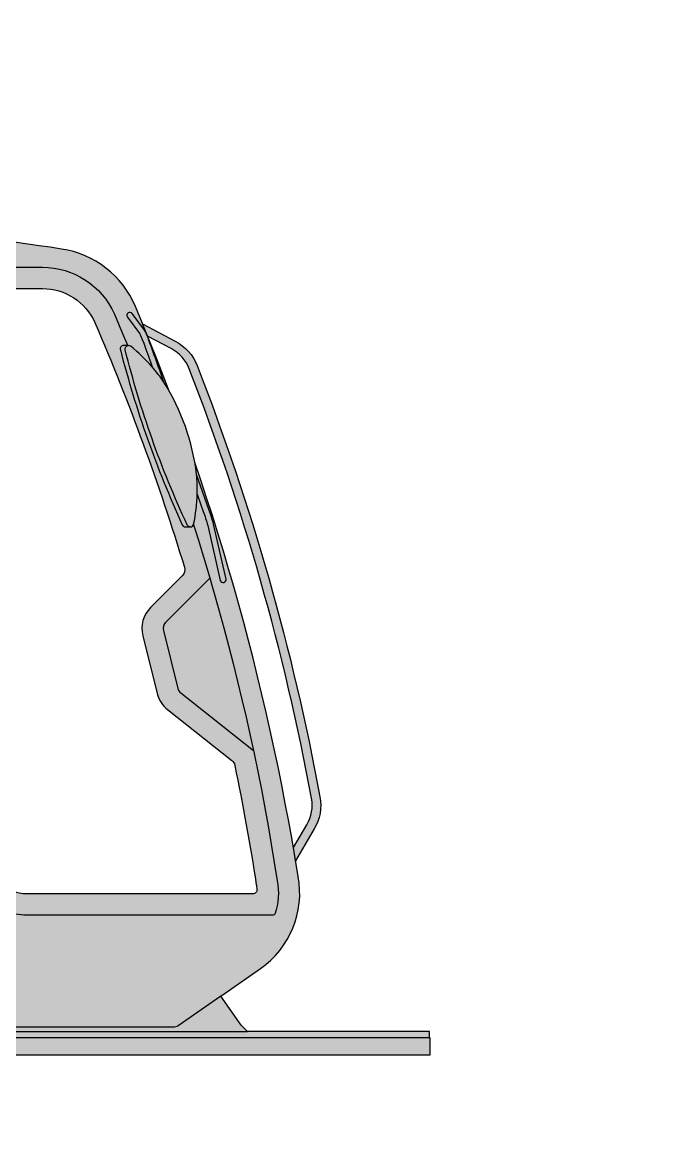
# Model space of a CAD drawing. Extents: x -6800 to 10151, y -13800 to 22163.
# Drawn here: x 2847 to 4361, y 1403 to 4016 of the extents above; entities that cross this region are included whole.
import ezdxf
from ezdxf.enums import TextEntityAlignment as Align

# ---------------------------------------------------------------- set-up
doc = ezdxf.new("R2010")
doc.units = 0
doc.header["$LTSCALE"] = 46.255
doc.set_wipeout_variables(frame=1)
doc.layers.get('0').update_dxf_attribs({"color": 190, "linetype": 'CONTINUOUS'})
doc.layers.get('Defpoints').update_dxf_attribs({"linetype": 'CONTINUOUS'})
doc.layers.add('Техника. Кран LR 1200', color=250, linetype='CONTINUOUS')
doc.layers.add('Техника. Кран LR 1200 Штриховка', color=7, linetype='CONTINUOUS', true_color=0xffd147)
doc.styles.get("Standard").update_dxf_attribs({"font": 'txt', "width": 0.64})

# ---------------------------------------------------------------- blocks, each defined once
blk = doc.blocks.new('LR 1200-20250101.192435')
at = {"color": 0, "linetype": 'ByBlock', "lineweight": -2, "transparency": 16777216}
blk.add_wipeout([(-2097.923956406401, 3380.6), (-2097.923956406401, 2258.507532377367), (-2097.923956406401, 2258.507532377367), (-2097.0689883194214, 2254.4617455181956), (-2094.6502781444315, 2251.1077623892866), (-2091.081409883687, 2249.0190926985388), (-2086.9726372311015, 2248.5528856319165), (-1790.6575815534998, 2276.870333915554), (-1790.6575815534998, 2276.870333915554), (-1787.1322174540899, 2277.882983856155), (-1784.209130740719, 2280.0986589229747), (-1782.2815833255797, 2283.2192699044963), (-1781.608900728799, 2286.8249806610033), (-1781.6089007287992, 2286.8249806610033), (-1781.6089007287483, 3167.0501866467243), (-1781.6089007287485, 3167.0501866467243), (-1782.5287496327142, 3220.9348761147276), (-1785.287375755468, 3274.7567662987785), (-1789.8815639559173, 3328.453128520516), (-1796.3059597704237, 3381.9613804027053), (-1796.3059597704232, 3381.9613804027035), (-1796.3059597704232, 3381.9613804027035), (-1797.4137446973618, 3385.3513782668447), (-1799.6407129333732, 3388.13703535971), (-1802.7036103097141, 3389.964036351839), (-1806.2128585485043, 3390.6), (-2087.923956406401, 3390.6), (-2087.923956406401, 3571.7606789911365), (-2087.9239564063996, 3571.7606789911365), (-2003.7985615294558, 3576.212896574288), (-1919.6363243103156, 3579.9037136760544), (-1835.444135876197, 3582.8328280956966), (-1751.2288898066954, 3584.9999999999995), (-1751.2288898066981, 3584.9999999999995), (-1711.3424687408988, 3584.9999999999995), (-1711.3424646724998, 3592.9999999999995), (-1511.0810742697977, 3592.9999999999995), (-1511.0810742697977, 3592.9999999999995), (-1505.9438092645296, 3592.148157950988), (-1501.3531538300779, 3589.6899046497692), (-1497.7965509774003, 3585.886261296464), (-1495.6516463886978, 3581.1411047219995), (-1495.6516463886983, 3581.1411047219995), (-1484.8946633245978, 3540.9294476392), (-1484.8946633245978, 3540.9294476392), (-1483.8993859496957, 3538.6799411624847), (-1482.2712115514425, 3536.8360581481234), (-1480.1621952164185, 3535.5699986943932), (-1477.7692978240993, 3534.999999999999), (-1327.982277198298, 3534.999999999999), (-1327.9822770912979, 3526.9999999999995), (-1443.5793034913002, 3526.9999999999995), (-1443.5793034913002, 3526.9999999999995), (-1423.00446489758, 3437.9685482930577), (-1407.3344216968596, 3347.9442564475194), (-1396.6161708431343, 3257.1971216451475), (-1390.8818580768998, 3165.9993089888003), (-1390.8818580769002, 3165.9993089888003), (-1390.8818580769002, 2980), (-1383.6547842209038, 2980), (-1383.6547842209038, 2840), (-1390.8818580769002, 2840), (-1390.8818580769039, 1629.9999999999995), (-1445.686139967198, 1629.9999999999995), (-1445.686139967198, 1590), (-3805.533715423102, 1590), (-3805.5337154230983, 1629.9999999999995), (-3803.489538039201, 1629.9999999999995), (-3803.489538039201, 1645), (-3375.871649778499, 1645), (-3361.4775289177996, 1660.2148487646), (-3313.50530697489, 1728.328411841209), (-3406.736607844301, 1793.2187990626999), (-3406.736607844301, 1793.2187990626999), (-3449.767662739564, 1832.9329142012502), (-3480.506520981822, 1882.7727097525908), (-3496.6794914912566, 1939.0516369948373), (-3497.0902923991084, 1997.6068576779776), (-3495.292889908498, 2009.0184483657), (-3495.292889908498, 2009.0184483657017), (-3438.959920923825, 2309.9259275026516), (-3366.98513741866, 2607.4798636798864), (-3279.5650770317766, 2900.867742497562), (-3176.938452982068, 3189.2884255827767), (-3112.8236196779, 3348.5891467241), (-3112.8236196779, 3348.5891467241), (-3084.0731523730565, 3398.0449789277877), (-3043.7582785984087, 3438.630440139168), (-2994.4958741954542, 3467.7110904353017), (-2939.4836075159983, 3483.3992778383995), (-2939.4836075159974, 3483.3992778384004), (-2727.412149689889, 3512.8287470765686), (-2514.7200188422103, 3537.373692780435), (-2301.5197023624532, 3557.0211337604437), (-2087.923956406398, 3571.7606789911383), (-2087.923956406401, 3571.7606789911365), (-2087.923956406401, 3390.6), (-2087.923956406401, 3390.6), (-2091.750790730052, 3389.838795325113), (-2094.9950242182663, 3387.6710678118657), (-2097.1627517315137, 3384.4268343236513), (-2097.923956406401, 3380.6), (-2212.8997371292317, 3380.499923817127), (-2212.8997371292317, 3380.499923817127), (-2213.6609199385366, 3384.3267815357403), (-2215.828642382414, 3387.571040877101), (-2219.072885209348, 3389.738788036615), (-2222.8997371289406, 3390.5), (-2894.600705753601, 3390.5), (-2894.600705753601, 3390.5), (-2932.8906486615174, 3384.917604904109), (-2968.0139759962867, 3368.680772090018), (-2997.0725755001195, 3343.129242629455), (-3017.6687505478185, 3310.3713361593727), (-3017.6687505478176, 3310.3713361593727), (-3076.383177449158, 3168.9826763675687), (-3131.042861711304, 3025.9775856874194), (-3181.6033683195465, 2881.47231860143), (-3228.0235946424827, 2735.5843491447176), (-3228.0235946424837, 2735.5843491447145), (-3228.0235946424837, 2735.5843491447145), (-3228.8747632067734, 2730.2761638556663), (-3228.2812885568565, 2724.933027433337), (-3226.286051193152, 2719.9409991030707), (-3223.0332135944227, 2715.6607693727874), (-3148.5330423663654, 2641.0502275206845), (-3148.5330423663654, 2641.0502275206845), (-3137.5972016415635, 2626.8440875833903), (-3130.634978276831, 2610.3233590856576), (-3128.1044513244824, 2592.5750223292266), (-3130.1721166476163, 2574.766828024701), (-3163.9751528698507, 2439.103975986187), (-3163.9751528698507, 2439.103975986187), (-3167.650480134261, 2428.24338540667), (-3173.05198882615, 2418.1298221331313), (-3180.0343181346475, 2409.035453784306), (-3188.409565548074, 2401.205020271384), (-3339.233257694508, 2281.7936480550225), (-3339.233257694508, 2281.7936480550225), (-3341.7630486786156, 2279.404687982752), (-3343.8405097524815, 2276.6134287442105), (-3345.4027615050995, 2273.5043545875506), (-3346.4025185883656, 2270.1715692022253), (-3346.4025185883656, 2270.1715692022267), (-3360.3510071818228, 2200.548518076563), (-3373.377594453038, 2130.747102574053), (-3385.4800023556945, 2060.7795293343997), (-3396.656114460897, 1990.6580340544174), (-3396.656114460897, 1990.6580340544147), (-3396.656114460897, 1990.6580340544147), (-3397.206540432703, 1987.797226864196), (-3397.673898060326, 1984.921681111135), (-3398.0577954055193, 1982.0338083025795), (-3398.357910522002, 1979.1360302836642), (-3398.357910522002, 1979.1360302836642), (-3397.870038681305, 1975.0459257629796), (-3395.774919617431, 1971.499455682566), (-3392.4280316356035, 1969.0983486961586), (-3388.3972403469343, 1968.2500000000064), (-3388.3972403469343, 1968.2500000000064), (-2858.3057536272427, 1968.25), (-2858.3057536272427, 1968.25), (-2839.772897539217, 1970.007094300859), (-2821.8870904501073, 1975.1696556741258), (-2805.2684769810658, 1983.558685506484), (-2790.4932650550836, 1994.8833156418973), (-2790.4932650550836, 1994.8833156418973), (-2696.2390221108603, 2071.455094771672), (-2592.745176287088, 2134.985587833608), (-2481.8044209141262, 2184.37433624217), (-2365.33844274194, 2218.7658410141867), (-2245.364634984798, 2237.5643814984905), (-2222.2641972812708, 2239.3470074054985), (-2222.2641972812708, 2239.3470074054985), (-2218.639530731516, 2240.283167427067), (-2215.61312292651, 2242.4866780307857), (-2213.609112910821, 2245.6487259494484), (-2212.908354735893, 2249.326162714801), (-2212.8997371292317, 3380.499923817127)], dxfattribs=at)
blk.add_lwpolyline([(-3313.50530697489, 1728.328411841209), (-3213.300973122001, 1658.5846888174, 0.1531934182363467), (-3201.875669719, 1655), (-1449.156146972899, 1655), (-1449.156146972899, 1645)], format="xyb", dxfattribs=at)
for points in [[(-3803.489538039201, 1630), (-1445.686139967198, 1630)], [(-1447.797439446, 1630), (-1447.797439446, 1645), (-3375.871649778499, 1645)]]:
    blk.add_lwpolyline(points, dxfattribs=at)
blk.add_wipeout([(-3206.5510370683005, 3266.9762522746005), (-3206.5510370683005, 3266.9762522746005), (-3223.020010943452, 3256.2740652342673), (-3237.340377167583, 3242.8319292747756), (-3249.0620735329953, 3227.072305476481), (-3257.816709143699, 3209.4904892088007), (-3257.816709143699, 3209.4904892087998), (-3347.858454704521, 2961.6753280415355), (-3426.0712141533904, 2709.876530770003), (-3492.279712426068, 2454.6583793691393), (-3546.3355760490986, 2196.592818598304), (-3546.3355760490995, 2196.5928185983003), (-3546.3355760490995, 2196.5928185983003), (-3548.173997787351, 2177.0554235766804), (-3546.513132647763, 2157.5021341933916), (-3541.405793605966, 2138.5547151968467), (-3533.014386245599, 2120.8156655822004), (-3489.1863597260817, 2046.3439946154915), (-3483.993781065292, 2076.952890153829), (-3515.7778427495073, 2130.9597066067304), (-3515.7778427495073, 2130.9597066067304), (-3522.6412561942534, 2145.471995965579), (-3526.8180035560827, 2160.9725691170447), (-3528.1752706459483, 2176.9685315011993), (-3526.66989844267, 2192.9512359368723), (-3526.6698984426685, 2192.9512359368737), (-3472.808609600698, 2450.088879371248), (-3406.8385095917547, 2704.389394532959), (-3328.9074345217496, 2955.2829051009585), (-3239.190024518044, 3202.2071697023316), (-3239.190024518044, 3202.207169702332), (-3239.190024518044, 3202.207169702332), (-3232.0175758042424, 3216.608792068412), (-3222.415687723788, 3229.5182650482725), (-3210.6858881977605, 3240.530192690902), (-3197.1965279126243, 3249.2987676278617), (-3197.1965279126234, 3249.2987676278617), (-3141.648701799222, 3278.631313856614), (-3129.90166731189, 3307.451664889213)], dxfattribs=at)
at = {"layer": 'Техника. Кран LR 1200 Штриховка', "transparency": 16777216}
h = blk.add_hatch(color=256, dxfattribs=at)
h.dxf.hatch_style = 1
edge = h.paths.add_edge_path()
edge.add_line((-2212.899737129232, 3380.499923817127), (-2097.923956406401, 3380.6))
edge.add_line((-2097.923956406401, 3380.6), (-2097.923956406401, 2258.507532377367))
edge.add_arc((-2087.923956406401, 2258.507532377367), 9.999999999999545, 180, 275.4589125176823)
edge.add_line((-2086.972637231102, 2248.552885631917), (-1790.6575815535, 2276.870333915555))
edge.add_arc((-1791.608900728799, 2286.824980661005), 9.999999999999723, 275.4589125176797, 359.9999999999948)
edge.add_line((-1781.608900728799, 2286.824980661004), (-1781.608900728748, 3167.050186646725))
edge.add_arc((-3360.219657949325, 3167.052405564897), 1578.610757222136, 359.9999194642214, 367.8244323840123)
edge.add_arc((-1806.212858548504, 3380.6), 10.00000000000005, 7.824432384016889, 90.00000000000263)
edge.add_line((-1806.212858548504, 3390.6), (-2087.923956406401, 3390.6))
edge.add_line((-2087.923956406401, 3390.6), (-2087.923956406401, 3571.760678991137))
edge.add_arc((-1553.838221839113, -5722.870680201974), 9309.96346261167, 91.21488121214918, 93.28869903901978, ccw=False)
edge.add_line((-1751.228889806698, 3585), (-1711.342468740899, 3585))
edge.add_line((-1711.342468740899, 3585), (-1711.3424646725, 3593))
edge.add_line((-1711.3424646725, 3593), (-1511.081074269798, 3593))
edge.add_arc((-1511.091685304149, 3577.019249793263), 15.9807537295385, 14.94704512501579, 89.9619562669244, ccw=False)
edge.add_line((-1495.651646388698, 3581.141104722), (-1484.894663324598, 3540.9294476392))
edge.add_arc((-1477.122455606041, 3543.023273250812), 8.049305467693909, 195.0774795271803, 265.390740940917)
edge.add_line((-1477.769297824099, 3535), (-1327.982277198298, 3535))
edge.add_line((-1327.982277198298, 3535), (-1327.982277091298, 3527))
edge.add_line((-1327.982277091298, 3527), (-1443.5793034913, 3527))
edge.add_arc((-3058.39461607339, 3106.929054439646), 1668.558687326749, 2.0288070568373087, 14.581493160856724, ccw=False)
edge.add_line((-1390.8818580769, 3165.9993089888), (-1390.8818580769, 2980))
edge.add_line((-1390.8818580769, 2980), (-1383.654784220904, 2980))
edge.add_line((-1383.654784220904, 2980), (-1383.654784220904, 2840))
edge.add_line((-1383.654784220904, 2840), (-1390.8818580769, 2840))
edge.add_line((-1390.8818580769, 2840), (-1390.881858076904, 1630))
edge.add_line((-1390.881858076904, 1630), (-1445.686139967198, 1630))
edge.add_line((-1445.686139967198, 1630), (-1445.686139967198, 1590))
edge.add_line((-1445.686139967198, 1590), (-3805.533715423102, 1590))
edge.add_line((-3805.533715423102, 1590), (-3805.533715423098, 1630))
edge.add_line((-3805.533715423098, 1630), (-3803.489538039201, 1630))
edge.add_line((-3803.489538039201, 1630), (-3803.489538039201, 1645))
edge.add_line((-3803.489538039201, 1645), (-3375.871649778499, 1645))
edge.add_line((-3375.871649778499, 1645), (-3361.4775289178, 1660.2148487646))
edge.add_line((-3361.4775289178, 1660.2148487646), (-3313.50530697489, 1728.328411841209))
edge.add_line((-3313.50530697489, 1728.328411841209), (-3406.736607844301, 1793.2187990627))
edge.add_arc((-3283.58497690504, 1969.825677504736), 215.3051641648195, 169.5117671710605, 235.11113837067109, ccw=False)
edge.add_arc((2289.287455872403, 1081.812422078609), 5858.419649698867, 157.2366195952914, 170.8935648608084, ccw=False)
edge.add_arc((-2905.915067944443, 3261.390468530984), 224.5323100559551, 98.5981995016491, 157.1476987634074, ccw=False)
edge.add_arc((-1553.838221839007, -5722.870680203568), 9309.963462613267, 93.28869903901989, 98.55940031219859, ccw=False)
edge.add_line((-2087.923956406401, 3571.760678991137), (-2087.923956406401, 3390.6))
edge.add_arc((-2087.923956406401, 3380.6), 10, 90, 180)
edge.add_line((-2097.923956406401, 3380.6), (-2212.899737129232, 3380.499923817127))
edge.add_arc((-2222.899737128941, 3380.5), 9.999999999999607, 359.999563504289, 449.9999999999974)
edge.add_line((-2222.899737128941, 3390.5), (-2894.600705753601, 3390.5))
edge.add_arc((-2894.513227283151, 3255.792412276252), 134.707616127798, 90.03720760304068, 156.0984803158324)
edge.add_arc((1911.371499223169, 1180.604759374593), 5369.482605936256, 156.6315297015398, 163.1662415252338)
edge.add_arc((-3208.880613945672, 2729.792433223239), 19.99999999999901, 163.1662415252265, 224.9575901043247)
edge.add_line((-3223.033213594423, 2715.660769372787), (-3148.533042366365, 2641.050227520685))
edge.add_arc((-3197.991169641216, 2591.665263156007), 69.89263951830581, -13.991446151407615, 44.95759010432761, ccw=False)
edge.add_line((-3130.172116647616, 2574.766828024702), (-3163.975152869851, 2439.103975986187))
edge.add_arc((-3231.794205863454, 2456.002411117493), 69.8926395183065, 308.36965305206076, 346.0085538485926, ccw=False)
edge.add_line((-3188.409565548074, 2401.205020271384), (-3339.233257694508, 2281.793648055023))
edge.add_arc((-3326.818605561071, 2266.113201237228), 19.99999999999939, 128.3696530520609, 168.292328868824)
edge.add_arc((1911.371499219251, 1180.604759375208), 5369.482605932297, 168.292328868816, 171.3230901916613)
edge.add_arc((-3298.153628752178, 1970.222570984247), 100.5999395710007, 168.2795996591903, 174.9167545684994)
edge.add_arc((-3388.397240346934, 1978.250000000006), 9.99999999999984, 174.9167545685036, 270.0000000000105)
edge.add_line((-3388.397240346934, 1968.250000000006), (-2858.305753627243, 1968.25))
edge.add_arc((-2858.434663161435, 2068.225356667223), 99.97543977600924, 270.0738778875241, 312.810900801701)
edge.add_arc((-2162.828192888839, 1318.569575095938), 922.6937295054764, 93.69330751788772, 132.8634075902337, ccw=False)
edge.add_arc((-2222.908354735602, 2249.326238897654), 10.00000000000008, 273.6933075179022, 359.9995635044063)
edge.add_line((-2212.908354735893, 2249.326162714801), (-2212.899737129232, 3380.499923817127))
at = {"layer": 'Техника. Кран LR 1200 Штриховка', "true_color": 0xd6d6d6, "transparency": 16777216}
h = blk.add_hatch(color=254, dxfattribs=at)
h.dxf.hatch_style = 1
edge = h.paths.add_edge_path()
edge.add_line((-3129.901667311889, 3307.451664889213), (-3206.551037068301, 3266.9762522746))
edge.add_arc((-3154.654243038018, 3169.092623898996), 110.7902610096883, 117.9320299326194, 158.6149568845893)
edge.add_arc((1930.574329297193, 1184.062672713919), 5569.71807254236, 158.6754767831281, 169.5258442738514)
edge.add_arc((-3438.128246347776, 2176.555576883779), 110.0468866284593, 169.5091130932077, 210.4316788167458)
edge.add_line((-3533.014386245599, 2120.8156655822), (-3489.186359726082, 2046.343994615491))
edge.add_line((-3489.186359726082, 2046.343994615491), (-3483.993781065292, 2076.952890153828))
edge.add_line((-3483.993781065292, 2076.952890153828), (-3515.777842749507, 2130.95970660673))
edge.add_arc((-3438.150844780899, 2176.551594864103), 90.0253913542776, 169.5040023771548, 210.4265681006925, ccw=False)
edge.add_arc((1930.604032795745, 1184.054207163063), 5549.7488209146, 158.6756212605054, 169.525874375138, ccw=False)
edge.add_arc((-3154.654243037978, 3169.092623899039), 90.79026100967035, 117.94200664445609, 158.6086165234692, ccw=False)
edge.add_line((-3197.196527912623, 3249.298767627861), (-3141.648701799222, 3278.631313856614))
edge.add_line((-3141.648701799222, 3278.631313856614), (-3129.901667311889, 3307.451664889213))
at = {"color": 0, "linetype": 'ByBlock', "lineweight": -2, "transparency": 16777216}
for points in [[(-1445.686139967198, 1590), (-3805.533715423102, 1590), (-3805.533715423098, 1630), (-3803.489538039201, 1630), (-3803.489538039201, 1645), (-3375.871649778499, 1645), (-3361.4775289178, 1660.2148487646), (-3313.50530697489, 1728.328411841209), (-3406.736607844301, 1793.2187990627, -0.2943130240110727), (-3495.292889908498, 2009.0184483657, -0.05966029836308109), (-3112.8236196779, 3348.5891467241, -0.2611771809128038), (-2939.483607515998, 3483.3992778384, -0.02300182812303304), (-2087.923956406401, 3571.760678991137)], [(-2222.899737128941, 3390.5), (-2894.600705753601, 3390.5, 0.2965043288180749), (-3017.668750547818, 3310.371336159373, 0.02852078874897817), (-3228.023594642484, 2735.584349144715, 0.2763443587865337), (-3223.033213594423, 2715.660769372787), (-3148.533042366365, 2641.050227520685, -0.263040257332851), (-3130.172116647616, 2574.766828024702), (-3163.975152869851, 2439.103975986187, -0.1657233200009257), (-3188.409565548074, 2401.205020271384), (-3339.233257694508, 2281.793648055023, 0.175979121118855), (-3346.402518588366, 2270.171569202225, 0.01322496191413159), (-3396.656114460897, 1990.658034054415, 0.02896815036631052), (-3398.357910522001, 1979.136030283665, 0.4404441509888674), (-3388.397240346934, 1968.250000000006), (-2858.305753627243, 1968.25, 0.188667376216848), (-2790.493265055084, 1994.883315641898, -0.1725956402863729)], [(-3287.881000085563, 2709.841550874988), (-3183.914541488241, 2605.721067894553, -0.2630402573328449), (-3178.688708280872, 2586.855679760571), (-3212.49174450311, 2451.192827722053, -0.1657233200009308), (-3219.446195881672, 2440.406137315874), (-3390.129945605408, 2305.270997209655)]]:
    blk.add_lwpolyline(points, format="xyb", dxfattribs=at)
for points in [[(-3436.522263413823, 1918.250000000007), (-2858.276775395501, 1918.25, 0.1887286465313073), (-2756.5142206725, 1958.2032864319, -0.1879566053220339), (-2167.144904486951, 2191.25386795568, 0.3511252744382798), (-2162.90876073965, 2196.0326607619), (-2162.899312214126, 3436.275407139368, 0.4142157937195355), (-2167.123872890719, 3440.5), (-2894.600705753601, 3440.5, 0.2968770147405958), (-3063.4812646063, 3330.4028183243, 0.06414655868197663), (-3445.9030301975, 1999.385152683, 0.1325576530898473), (-3440.515740303821, 1921.096498544552, 0.3199176104573652)], [(-3129.901667311889, 3307.451664889213), (-3206.551037068301, 3266.9762522746, 0.1794010825143257), (-3257.816709143699, 3209.4904892088, 0.04737906355837253), (-3546.335576049099, 2196.5928185983, 0.1804805598584947), (-3533.014386245599, 2120.8156655822), (-3489.186359726082, 2046.343994615491), (-3483.993781065292, 2076.952890153828), (-3515.777842749507, 2130.95970660673, -0.1804805598584928), (-3526.669898442669, 2192.951235936872, -0.04737856337826502), (-3239.190024518044, 3202.207169702332, -0.1793275953443394), (-3197.196527912623, 3249.298767627861), (-3141.648701799222, 3278.631313856614)]]:
    blk.add_lwpolyline(points, format="xyb", close=True, dxfattribs=at)
blk.add_wipeout([(-3272.3371309503996, 2867.0505130041006), (-3272.3371309503996, 2867.0505130041006), (-3275.2169713911026, 2858.8558534376534), (-3277.9227730448356, 2850.602092853257), (-3280.4533243345327, 2842.292927038082), (-3282.8074921549996, 2833.9320765881002), (-3312.3547434452007, 2704.861164142701), (-3312.3547434452007, 2704.861164142701), (-3315.5500738679275, 2700.8330980924848), (-3320.6338600251356, 2700.064611968287), (-3324.877014854478, 2702.968245848364), (-3326.0017204875, 2707.985265865701), (-3326.0017204875, 2707.985265865701), (-3296.4544691974, 2837.0561783111007), (-3296.4544691974, 2837.0561783111007), (-3294.007684246867, 2845.8081867632245), (-3291.371589939292, 2854.505049148118), (-3288.5474272962238, 2863.1426711533754), (-3285.5365258780985, 2871.7169863558), (-3256.4723439133004, 2953.9267381846007), (-3256.4723439133004, 2953.9267381846007), (-3246.448855071174, 3010.9064214756877), (-3230.2052517915977, 3066.433892055721), (-3207.9395287016832, 3119.8323209820874), (-3179.9230845462002, 3170.4508303774), (-3179.9230845462002, 3170.4508303774), (-3169.9575532850668, 3198.7537314135143), (-3159.836904165509, 3227.0015363154116), (-3149.5614417754214, 3255.193394945991), (-3139.1314753619004, 3283.3284588519), (-3139.1314753619004, 3283.3284588519), (-3138.1397628132218, 3285.6704847739975), (-3137.0448973631114, 3287.9660999083644), (-3135.8490445932503, 3290.210763658639), (-3134.5545698325, 3292.4000362074003), (-3105.4636591361013, 3331.8572715852006), (-3105.4636591361013, 3331.8572715852006), (-3100.884565661864, 3334.563178317462), (-3095.725379671071, 3333.2697997178657), (-3092.964309056264, 3328.723755574928), (-3094.1952181037013, 3323.5493095942993), (-3094.1952181037013, 3323.549309594301), (-3123.2611472259996, 3284.1259577845003), (-3123.2611472259996, 3284.1259577845003), (-3123.7714724992657, 3283.1916162897596), (-3124.2581254444162, 3282.2447293776595), (-3124.7207978778883, 3281.285896684937), (-3125.159196802298, 3280.31572541325), (-3125.159196802298, 3280.31572541325), (-3132.385080808631, 3261.959559769225), (-3139.3364265405953, 3243.4976798720263), (-3146.011688070869, 3224.934191505711), (-3152.409380871198, 3206.2732230513), (-3152.409380871198, 3206.2732230513), (-3152.409380871198, 3206.2732230513), (-3140.6148971879657, 3219.3262610030924), (-3128.22663785045, 3231.817164721855), (-3115.271363999358, 3243.718951334301), (-3101.7770616411976, 3255.0059105790006), (-3101.7770616411976, 3255.0059105790006), (-3100.6040633496086, 3255.758875710995), (-3099.318168583439, 3256.296794043469), (-3097.958420323163, 3256.60333303079), (-3096.5661039260003, 3256.6691853828006), (-3085.007381384348, 3256.6722442587507), (-3085.007381384348, 3256.6722442587507), (-3081.5832099017925, 3255.7779582599596), (-3078.890044343023, 3253.481971094787), (-3077.465269851489, 3250.24241627385), (-3077.593181108601, 3246.7057036053), (-3077.593181108601, 3246.7057036053), (-3077.593181108601, 3246.7057036053), (-3107.1275128367124, 3141.5463250507055), (-3141.260350462452, 3037.7883323743363), (-3179.925578009353, 2935.6327068446512), (-3223.0483001727025, 2835.277325913496), (-3223.0483001727, 2835.2773259135), (-3223.0483001727, 2835.2773259135), (-3224.249105383701, 2833.3819829018666), (-3225.9356632434765, 2831.902192081464), (-3227.971072998116, 2830.958070575918), (-3230.1901169954, 2830.6262543246007), (-3230.1901169953994, 2830.6262543246007), (-3241.787806787, 2830.6262543246007), (-3241.787806787, 2830.6262543246007), (-3244.4307611333115, 2831.059350457343), (-3246.7839436248655, 2832.338143676876), (-3248.5851691807184, 2834.3201543816454), (-3249.6337502341985, 2836.7845524240006), (-3249.6337502341985, 2836.7845524240006), (-3252.9316756380204, 2854.3816079875687), (-3255.415775307755, 2872.1118625065355), (-3257.0807788833, 2889.9376988002396), (-3257.9231538298986, 2907.8212968981006)], dxfattribs=at)
at = {"layer": 'Техника. Кран LR 1200 Штриховка', "true_color": 0xd6d6d6, "transparency": 16777216}
h = blk.add_hatch(color=254, dxfattribs=at)
h.dxf.hatch_style = 1
edge = h.paths.add_edge_path()
edge.add_line((-3257.923153829899, 2907.8212968981), (-3272.3371309504, 2867.0505130041))
edge.add_arc((-2886.538074478693, 2726.866204103356), 410.4784433273431, 160.0308321885761, 164.8805701070146)
edge.add_line((-3282.807492155, 2833.9320765881), (-3312.354743445201, 2704.861164142701))
edge.add_arc((-3319.06791881099, 2706.905094671426), 7.017433683199559, 171.1454398271358, 343.06631466093324, ccw=False)
edge.add_line((-3326.0017204875, 2707.9852658657), (-3296.454469197401, 2837.0561783111))
edge.add_arc((-2891.889510747951, 2728.67062855229), 418.8319866028912, 160.0294940860469, 165.0022865288247, ccw=False)
edge.add_line((-3285.536525878098, 2871.7169863558), (-3256.472343913301, 2953.9267381846))
edge.add_arc((-2736.14676885261, 2891.765980646875), 524.0254419776802, 147.8717972385787, 173.1874397900317, ccw=False)
edge.add_arc((1984.198190261803, 1368.055064476614), 5469.623299447752, 159.5025616455991, 160.7598511775054, ccw=False)
edge.add_arc((-3085.988163607301, 3262.206318793958), 57.18702986581814, 148.1307980582142, 158.3243450923929, ccw=False)
edge.add_line((-3134.5545698325, 3292.4000362074), (-3105.463659136101, 3331.8572715852))
edge.add_arc((-3099.879664294072, 3327.635167378747), 7.000511576017294, -35.70776861027309, 142.9067753966191, ccw=False)
edge.add_line((-3094.195218103701, 3323.5493095943), (-3123.261147226, 3284.1259577845))
edge.add_arc((-3086.390477687724, 3263.381136353162), 42.30595570860959, 150.6362620883036, 156.4037825274339)
edge.add_arc((-1897.908893609052, 2786.60970740434), 1322.833677718454, 158.0857512200401, 161.5035519601111)
edge.add_arc((-2865.74444700743, 2959.10324818689), 378.5099480615957, 128.578306406987, 139.2312318669942, ccw=False)
edge.add_arc((-3096.885776886116, 3248.676231131923), 7.999344251751888, 87.70971351735818, 127.69519726795511, ccw=False)
edge.add_line((-3096.566103926001, 3256.6691853828), (-3085.007381384348, 3256.67224425875))
edge.add_arc((-3085.24672758775, 3248.753176590791), 7.922683846702774, -14.97702757494801, 88.26881718597213, ccw=False)
edge.add_arc((-5481.138508509703, 3865.021635977917), 2481.80271840803, 335.48585521250806, 345.5733817986827, ccw=False)
edge.add_arc((-3230.233367152159, 2838.501405507303), 7.875269946261521, 270.31466399493706, 335.8332966278157, ccw=False)
edge.add_line((-3230.1901169954, 2830.6262543246), (-3241.787806787001, 2830.6262543246))
edge.add_arc((-3241.829979835231, 2838.649712085155), 8.023568595169834, 193.4419522673178, 270.30115637081065, ccw=False)
edge.add_arc((-2869.347974087115, 2917.162798375212), 388.6874502244492, 181.3771480075499, 191.934540313512, ccw=False)
at = {"color": 0, "linetype": 'ByBlock', "lineweight": -2, "transparency": 16777216}
for points in [[(-3257.923153829899, 2907.8212968981), (-3272.3371309504, 2867.0505130041, 0.02116413273466052), (-3282.807492155, 2833.9320765881), (-3312.354743445201, 2704.861164142701, -0.9318698223357936), (-3326.0017204875, 2707.9852658657), (-3296.454469197401, 2837.0561783111, -0.02170130604325769), (-3285.536525878098, 2871.7169863558), (-3256.472343913301, 2953.9267381846, -0.1109117922189944), (-3179.923084546201, 3170.4508303774, -0.005486015531039681), (-3139.131475361901, 3283.3284588519, -0.04450709242733333), (-3134.5545698325, 3292.4000362074), (-3105.463659136101, 3331.8572715852, -0.9879821196401928), (-3094.195218103701, 3323.5493095943), (-3123.261147226, 3284.1259577845, 0.02517086917298401), (-3125.159196802299, 3280.31572541325, 0.01491407465261632), (-3152.409380871199, 3206.2732230513, -0.04651566132517649), (-3101.777061641198, 3255.005910579, -0.1762616730624982), (-3096.566103926001, 3256.6691853828), (-3085.007381384348, 3256.67224425875, -0.4836656944988706), (-3077.593181108601, 3246.7057036053, -0.04404358410584024), (-3223.048300172701, 2835.2773259135, -0.2939302599446756), (-3230.1901169954, 2830.6262543246), (-3241.787806787001, 2830.6262543246, -0.3485265237065161), (-3249.633750234199, 2836.784552424, -0.04609792545612861), (-3257.923153829899, 2907.8212968981)], [(-3241.259150650301, 2830.6432975038, 0.27443684613691), (-3234.422864214201, 2835.2773259136, 0.04737004751579232), (-3088.9677451465, 3246.7057036054, 0.4820749659811844), (-3096.819757687845, 3256.675302948299)], [(-3179.923084546201, 3170.4508303774, -0.03057756900608868), (-3152.40938087118, 3206.273223051353)], [(-3257.923153829899, 2907.8212968981, -0.0297345318260251), (-3256.472343913301, 2953.9267381846)]]:
    blk.add_lwpolyline(points, format="xyb", dxfattribs=at)
blk = doc.blocks.new('LR 1200-20250102.092957')
at = {"color": 0, "linetype": 'ByBlock', "lineweight": -2, "transparency": 16777216}
blk.add_wipeout([(-3069.8500000000026, 67.48007993240026), (-3120.3669620130026, 51.814015981100965), (-3120.3669620130026, 51.814015981100965), (-3133.4146197847317, 44.399122656988766), (-3142.1573894914286, 32.20133621059631), (-3144.9878717684287, 17.463277097683203), (-3141.3856691254186, 2.894606861356806), (-3141.3856691254186, 2.8946068613540774), (-3141.3856691254186, 2.8946068613540774), (-3128.7830833738035, -26.426872111966077), (-3119.3247410317827, -56.908244406384256), (-3113.1149373865737, -88.21339790381626), (-3110.2221467258796, -119.99713681230787), (-3202.500000000001, -119.99999999999909), (-3202.500000000001, -170.0000000000009), (-3202.500000000001, -170.0000000000009), (-3203.2612046748854, -173.8268343236523), (-3205.4289321881324, -177.07106781186758), (-3208.6731656763495, -179.23879532511546), (-3212.500000000001, -180), (-3262.5314552819045, -180), (-3280.237020089703, -230), (-3126.375479509793, -230.03184467332903), (-3141.3856691254186, -266.1254142135549), (-3141.3856691254186, -266.1254142135549), (-3144.121077154821, -273.82104072837774), (-3144.9984846118014, -281.9410949583307), (-3143.9701138851833, -290.04341426773954), (-3141.091963013657, -297.686801743439), (-3141.091963013657, -297.6868017434381), (-9851.069119380023, -916.1273864856157), (-9838.247688013136, -1055.237777534082), (-9241.595470359709, -1000.2459440636667), (-9225.086058277302, -1179.6304194698996), (-9243.217499311402, -1181.5180393697992), (-9243.217499311402, -1181.5180393697992), (-9246.48426048391, -1181.6043128649708), (-9249.7343048185, -1181.2631626086559), (-9252.911948006771, -1180.5004336645297), (-9255.962746218102, -1179.3291941723983), (-9255.962746218102, -1179.3291941723974), (-9284.1419112995, -1166.7751668864985), (-9287.487223903103, -1174.041020780598), (-9259.308058821705, -1186.5950480664978), (-9259.308058821705, -1186.5950480664978), (-9255.278828305687, -1188.13279677856), (-9251.084581507228, -1189.1366211886598), (-9246.795744817624, -1189.5896658912698), (-9242.484332904904, -1189.484323727098), (-9242.484332904904, -1189.484323727097), (-9113.126099456902, -1177.5617225511996), (-9113.126099456902, -1177.5617225511996), (-9108.86780124789, -1176.8771607323351), (-9104.733751853673, -1175.6477852295375), (-9100.79334789496, -1173.8942330738028), (-9097.112735344599, -1171.6459404382986), (-9097.112735344599, -1171.6459404382986), (-9073.567153609605, -1154.333382800698), (-9078.182347679802, -1147.801227440399), (-9099.688111351199, -1163.6704901568983), (-9099.688111351199, -1163.6704901568983), (-9102.861348374012, -1165.92572091077), (-9106.332290749076, -1167.6886894258432), (-9110.025143517412, -1168.9208977635644), (-9113.8592658634, -1169.5954381938973), (-9113.8592658634, -1169.5954381938973), (-9136.541782722008, -1171.6829935246415), (-9153.070675278781, -992.0868513040032), (-8612.324949711365, -942.2477691546192), (-8612.324949711365, -942.2477691546192), (-8613.023688201072, -951.8587340879822), (-8611.075009481941, -961.2959759348851), (-8606.626629576887, -969.8441218536018), (-8600.015749781101, -976.8551952915996), (-8600.015749781101, -976.8551952915977), (-8479.230781233731, -1073.8654595576008), (-8479.230781233731, -1073.8654595576008), (-8448.175711834532, -1088.683781480513), (-8413.771801503293, -1088.0747216146592), (-8383.260691099069, -1072.1664802944706), (-8363.064630349609, -1044.3075655596085), (-8357.271762342818, -1016.3292869335683), (-8356.04896279901, -918.6274992925901), (-1487.8424083245377, -285.6033356189437), (-1471.3227499388972, -465.0991431381326), (-1489.454190972997, -466.9867630380304), (-1489.454190972997, -466.9867630380304), (-1492.7209521455047, -467.0730365332038), (-1495.970996480094, -466.7318862768898), (-1499.1486396683667, -465.9691573327609), (-1502.1994378796958, -464.79791784063127), (-1530.3786029610937, -452.2438905547315), (-1533.7239155646976, -459.50974444883104), (-1505.5447504833, -472.06377173473084), (-1505.5447504833, -472.06377173473084), (-1501.5155199672786, -473.6015204467931), (-1497.3212731688222, -474.6053448568937), (-1493.032436479216, -475.05838955950276), (-1488.7210245664978, -474.95304739533094), (-1488.7210245664978, -474.95304739533094), (-1359.3627911184967, -463.03044621943263), (-1359.3627911184967, -463.03044621943263), (-1355.1044929094846, -462.34588440056814), (-1350.9704435152657, -461.1165088977705), (-1347.0300395565528, -459.36295674203575), (-1343.3494270061942, -457.11466410653065), (-1319.8038452711994, -439.802106468931), (-1324.4190393413955, -433.2699511086321), (-1345.9248030127942, -449.1392138251322), (-1345.9248030127942, -449.1392138251322), (-1349.098040035607, -451.394444579003), (-1352.5689824106717, -453.1574130940762), (-1356.2618351790074, -454.38962143179924), (-1360.0959575249954, -455.0641618621303), (-1382.7784743836023, -457.15171719287537), (-1399.3176132436101, -277.44424285927744), (-245.3517874424033, -171.0863099706885), (-242.55595490270298, -161.76538232410076), (-239.52300036808901, -161.4067409849522), (-233.9694286822023, -170.41692490510104), (-226.133030013405, -169.49028506250033), (-226.133030013405, -169.49028506250033), (-223.36668081165226, -169.3640262428289), (-220.609007877596, -169.6167497762599), (-217.91168740943613, -170.24371986136975), (-215.32526465690262, -171.2331876681992), (-153.28257162150112, -157.0868366750001), (16.205344798897386, -137.04519984279978), (16.205344798897386, -137.04519984279978), (61.09374117416883, -123.73986742091711), (98.95013373438996, -96.19184494512592), (125.4171809288382, -57.57196129942986), (137.44847614911941, -12.325437285725457), (133.65919482461686, 34.33976760018504), (114.48549031929178, 77.05240104209315), (82.13429186417216, 110.89615908575252), (40.32928287732193, 131.9755619143334), (16.205344798897386, 137.04519984279887), (-153.28257162150112, 157.08683667499918), (-215.32526465690262, 171.23318766820103), (-215.32526465690262, 171.23318766820103), (-217.91168740943613, 170.24371986136885), (-220.609007877596, 169.6167497762599), (-223.36668081165226, 169.3640262428289), (-226.133030013405, 169.49028506250033), (-233.9694286822023, 170.41692490510013), (-239.52300036808901, 161.406740984954), (-242.55595490270298, 161.76538232410257), (-245.3517874424033, 171.08630997068758), (-5048.480933708802, 613.7778316535005), (-5127.411769792903, 742.0987454939022), (-5127.411769792903, 742.0987454939022), (-5148.172699400955, 760.886608645671), (-5175.778670476855, 765.5674590979525), (-5201.5724504912, 754.6733821489133), (-5217.465110031491, 731.6207603297717), (-5218.932865296702, 705.6275573389003), (-5202.629491917899, 627.9852905246771), (-9838.247688013136, 1055.2377775340838), (-9851.069119380023, 916.1273864856194), (-3069.808209427203, 291.11676950290075)], dxfattribs=at)
blk = doc.blocks.new('*U195')
at = {"color": 0, "linetype": 'ByBlock', "lineweight": -2, "transparency": 16777216, "xscale": -1}
blk.add_blockref('LR 1200-20250101.192435', (0, 0), dxfattribs=at)
at = {"color": 0, "linetype": 'ByBlock', "lineweight": -2, "transparency": 16777216, "xscale": -1, "rotation": 70}
blk.add_blockref('LR 1200-20250102.092957', (1500, 2150), dxfattribs=at)
at = {"layer": 'Defpoints', "color": 0, "linetype": 'ByBlock', "lineweight": -2, "transparency": 16777216, "width": 0.7}
blk.add_attdef('МАРКА', text='', height=250, dxfattribs=at).set_placement((-2441.085029993543, 2084.399398126404), align=Align.MIDDLE_CENTER)

msp = doc.modelspace()

# ---------------------------------------------------------------- block references
at = {"layer": 'Техника. Кран LR 1200'}
msp.add_blockref('*U195', (0, 0), dxfattribs=at)

doc.saveas('drawing.dxf')
